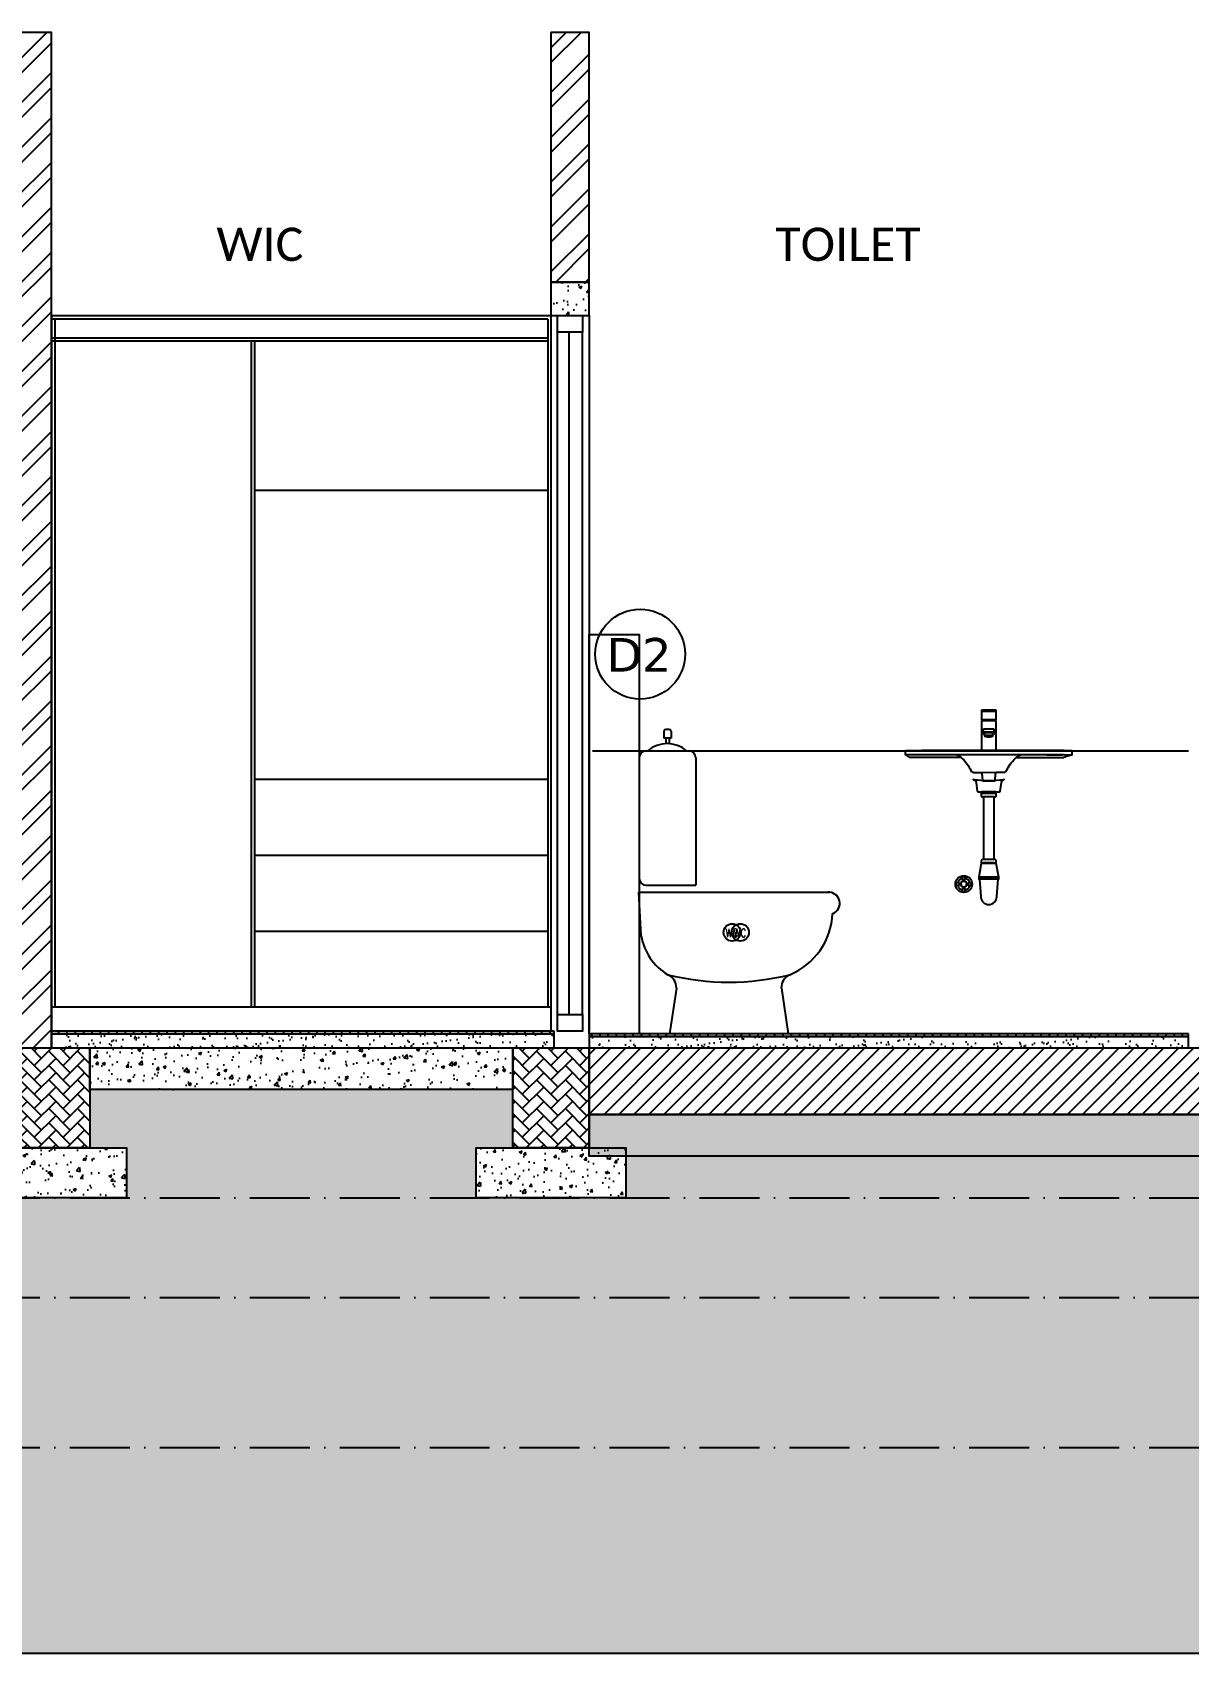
# Model space of a CAD drawing. Header units: millimetres. Extents: x -4760 to 87103, y -23275 to 20441.
# Drawn here: x 41462 to 44934, y -20565 to -15696 of the extents above; entities that cross this region are included whole.
import ezdxf
from ezdxf.enums import TextEntityAlignment as Align
from ezdxf.xclip import XClip

# ---------------------------------------------------------------- set-up
doc = ezdxf.new("R2010")
doc.units = ezdxf.units.MM
doc.header["$LTSCALE"] = 150
doc.header["$XCLIPFRAME"] = 0
doc.linetypes.add('ACAD_ISO10W100', pattern=[18, 12, -3, 0, -3])
for name, color, linetype in [('ad-Door', 11, 'Continuous'), ('ad-Elevation 10', 8, 'Continuous'), ('ad-Furniture', 8, 'Continuous'), ('ad-Grid', 8, 'ACAD_ISO10W100'), ('ad-Slab', 3, 'Continuous'), ('ad-Text main', 7, 'Continuous'), ('ad-Text Main_Door&window Label', 7, 'Continuous'), ('ad-Tile', 120, 'Continuous'), ('ad-Toilet fixtures', 8, 'Continuous'), ('ad-Wall', 240, 'Continuous'), ('ad-Wall hatch', 8, 'Continuous')]:
    doc.layers.add(name, color=color, linetype=linetype)
doc.styles.add('6 U T S R N_Typical Floor Plan$0$3BHK-E(NB)$0$grid_text', font='verdana.ttf', dxfattribs={"width": 0.9})
doc.styles.add('simplex-0.8', font='simplex.shx', dxfattribs={"width": 0.8})
doc.styles.get("Standard").update_dxf_attribs({"font": 'calibril.ttf'})

# ---------------------------------------------------------------- blocks, each defined once
blk = doc.blocks.new('zw$38DE')
at = {"layer": 'ad-Grid', "ltscale": 0.1}
for points in [[(-27431.1, 0), (0, 0)], [(-27431.1, -450), (0, -450)], [(-27431.1, -750), (-2459.8, -750), (-2319.6, -1093), (0, -1093)], [(-27431.1, -1200), (-2459.8, -1200), (-2319.6, -1543), (0, -1543)]]:
    blk.add_lwpolyline(points, dxfattribs=at)
blk = doc.blocks.new('A$C54d9373d')
at = {"layer": 'ad-Furniture'}
for p, q in [((0, 2150, 0), (0, 0)), ((1490.6, 2139.1, 0), (0, 2139.1, 0)), ((9.4, 2139.1, 0), (9.4, 73, 0)), ((1490.6, 2139.1, 0), (1490.6, 73, 0)), ((0, 2082.4, 0), (1490.6, 2082.4, 0)), ((0, 2073.2, 0), (1490.6, 2073.2, 0)), ((600, 2073.2), (600, 73)), ((609.4, 2073.2, 0), (609.4, 73, 0)), ((609.4, 1625.1), (1490.6, 1625.1, 0)), ((609.4, 757.2), (1490.6, 757.2, 0)), ((609.4, 529.1), (1490.6, 529.1, 0)), ((609.4, 301), (1490.6, 301, 0)), ((0, 73), (1500, 73, 0))]:
    blk.add_line(p, q, dxfattribs=at)
blk.add_lwpolyline([(0, 2150), (1500, 2150), (1500, 0), (0, 0)], dxfattribs=at)
blk = doc.blocks.new('6 U T S R N_Typical Floor Plan$0$ad_Window Tag')
blk.add_circle((0, 0), 150)
at = {"style": '6 U T S R N_Typical Floor Plan$0$3BHK-E(NB)$0$grid_text', "width": 0.9}
blk.add_attdef('D1', text='', height=125, dxfattribs=at).set_placement((0, 0), align=Align.MIDDLE_CENTER)
blk = doc.blocks.new('zw$3BC3')
at = {"color": 0, "linetype": 'ByBlock'}
for p, q in [((74.4, 909.2), (74.4, 887.9)), ((95.7, 887.9), (74.4, 887.9)), ((90.4, 914.5), (79.8, 914.5)), ((79.8, 887.9), (79.8, 872)), ((90.4, 887.9), (90.4, 872)), ((95.7, 909.2), (95.7, 887.9)), ((0, 829.4), (0, 467.9)), ((21.3, 850.7), (148.9, 850.7)), ((170.1, 829.4), (170.1, 446.6)), ((21.3, 446.6), (170.1, 446.6)), ((-1.3, 425.4), (572.7, 425.4)), ((5.9, 294.9), (-1.3, 425.4)), ((111.6, 137.5), (91.5, 0)), ((426.9, 137.5), (447.1, 0)), ((447.1, 0), (91.5, 0))]:
    blk.add_line(p, q, dxfattribs=at)
for centre in [(279.2, 304.9), (303.5, 304.9)]:
    blk.add_circle(centre, 25.9)
for centre, radius, start, end in [((79.8, 909.2), 5.32, 90, 180), ((90.4, 909.2), 5.32, 0, 90), ((21.3, 829.4), 21.3, 90, 180), ((84, 781.3), 90.7, 49.9506, 130.0494), ((148.9, 829.4), 21.3, 0, 90), ((21.3, 467.9), 21.3, 180, 270), ((569.5, 392.4), 33.1, 290.2455, 95.5776), ((371.8, 371), 209.3, 292.6928, 357.3552), ((172.9, 323.3), 169.4, 189.6558, 239.1256), ((69.8, 139.3), 41.9, 357.6043, 67.3072), ((269.3, 918.7), 763.1, 256.1025, 283.8975), ((468.7, 139.3), 41.9, 112.6928, 182.3957)]:
    blk.add_arc(centre, radius, start, end, dxfattribs=at)
at = {"char_height": 25, "attachment_point": 3, "style": 'simplex-0.8'}
for insert in [(297.6, 315.7, -0.1), (321.9, 315.7, -0.1)]:
    blk.add_mtext('WC', dxfattribs=dict(at, insert=insert))
blk = doc.blocks.new('zw$BA34')
for p, q in [((-401.5, 0), (-443.5, 0)), ((-443.5, 0), (-443.5, -30)), ((-401.5, -30), (-401.5, 0)), ((-443.5, -5.5), (-401.5, -5.5)), ((-443.5, -30), (-441.5, -30)), ((-443.5, -30), (-401.5, -30)), ((-441.5, -32), (-443.5, -32)), ((-443.5, -32), (-443.5, -121.6)), ((-401.5, -32), (-443.5, -32)), ((-441.5, -30), (-441.5, -32)), ((-403.5, -32), (-403.5, -30)), ((-403.5, -30), (-401.5, -30)), ((-401.5, -32), (-403.5, -32)), ((-401.5, -121.6), (-401.5, -32)), ((-438, -57.1), (-438, -74.1)), ((-407, -57.1), (-438, -57.1)), ((-438, -67.1), (-407, -67.1)), ((-438, -74.1), (-434.5, -74.1)), ((-434.5, -78.9), (-434.5, -71.1)), ((-431.5, -78.9), (-430.9, -80.3)), ((-414.1, -80.3), (-413.5, -78.9)), ((-410.5, -78.9), (-410.5, -71.1)), ((-410.5, -74.1), (-407, -74.1)), ((-407, -74.1), (-407, -57.1)), ((-672.6, -134.8), (-672.6, -123.5)), ((-672.6, -123.5), (-607.9, -123.5)), ((-649.5, -134.8), (-672.6, -134.8)), ((-672.6, -134.8), (-647.6, -143.5)), ((-649.5, -134.8), (-644.5, -134.8)), ((-505, -143.5), (-647.6, -143.5)), ((-597.1, -134.8), (-644.5, -134.8)), ((-339.9, -143.5), (-184.6, -143.5)), ((-172.5, -134.8), (-184.6, -143.5)), ((-422.5, -212.9), (-422.4, -212.9)), ((-443.4, -246), (-401.4, -246)), ((-443.4, -251.5), (-401.4, -251.5)), ((-438.4, -261.5), (-406.4, -261.5)), ((-438.4, -450), (-406.4, -450)), ((-438.4, -460), (-406.4, -460)), ((-438.4, -462), (-406.4, -462)), ((-452.4, -503), (-392.4, -503)), ((-450.4, -509), (-394.4, -509))]:
    blk.add_line(p, q)
for points in [[(767.5, -123.5), (-1022.5, -123.5)], [(-644.5, -134.8), (-518.3, -134.8), (-326.5, -134.8), (-172.5, -134.8), (-172.5, -123.5)], [(-356.1, -521.2), (-361.1, -521.2)], [(-356.2, -525.8), (-361.1, -525.8)], [(-349.7, -514.7), (-349.7, -509.9)], [(-349.7, -532.2), (-349.7, -537.1)], [(-345.2, -514.8), (-345.2, -509.9)], [(-345.2, -532.3), (-345.2, -537.1)], [(-338.7, -521.2), (-333.8, -521.2)], [(-338.7, -525.8), (-333.8, -525.8)]]:
    blk.add_lwpolyline(points)
blk.add_lwpolyline([(-172.6, -123.5), (-222.5, -123.5), (-222.5, -121.6), (-647.6, -121.6), (-647.6, -123.5)], close=True)
for points in [[(-326.5, -134.8, 0.073224), (-343.6, -146.8, 0.099505), (-368.9, -182.7, -0.220326), (-373.9, -187.2, -0.071091), (-377.8, -187.8), (-398.3, -187.8), (-446.8, -187.7), (-467.1, -187.7, -0.071131), (-470.9, -187.2, -0.220214), (-476, -182.7, 0.099492), (-501.2, -146.8, 0.073225), (-518.3, -134.8)], [(-398.3, -187.8, 0.389222), (-402, -191.1), (-403.6, -212, -0.388879), (-404.7, -212.9), (-440.2, -212.9, -0.388879), (-441.2, -212), (-443.1, -191.1, 0.388879), (-446.8, -187.7)], [(-364.9, -518.4, -0.256931), (-352.4, -506)], [(-352.5, -541, -0.25847), (-364.9, -528.5)], [(-342.7, -506, -0.263132), (-329.9, -518.6)], [(-330, -528.6, -0.257084), (-342.4, -541)]]:
    blk.add_lwpolyline(points, format="xyb")
for points in [[(-409, -212.9), (-389, -211.5), (-383.9, -211.1), (-375.8, -209.8), (-379.7, -211.3), (-381.6, -212.9), (-383.3, -215.5), (-384.2, -218.3), (-387.8, -244.3), (-388.2, -245.1), (-388.7, -245.6), (-389.4, -245.9), (-389.8, -246), (-401.4, -246), (-401.4, -251.5), (-399.9, -251.5), (-399.9, -257.5, -0.414214), (-403.9, -261.5), (-406.4, -261.5), (-406.4, -450), (-403.9, -450, -0.414214), (-399.9, -454), (-399.9, -460), (-406.4, -460), (-406.4, -462), (-399.9, -462), (-392.4, -503), (-392.4, -509), (-394.4, -509), (-398.4, -561, -0.414214), (-422.4, -585, -0.414214), (-446.4, -561), (-450.4, -509), (-452.4, -509), (-452.4, -503), (-444.9, -462), (-438.4, -462), (-438.4, -460), (-444.9, -460), (-444.9, -454, -0.414214), (-440.9, -450), (-438.4, -450), (-438.4, -261.5), (-440.9, -261.5, -0.414214), (-444.9, -257.5), (-444.9, -251.5), (-443.4, -251.5), (-443.4, -246), (-455.1, -246), (-455.5, -245.9), (-456.2, -245.6), (-456.7, -245.1), (-457.1, -244.3), (-460.7, -218.3), (-461.5, -215.5), (-463.3, -212.9), (-465.2, -211.3), (-469.1, -209.8), (-460.9, -211.1), (-455.8, -211.5), (-435.8, -212.9), (-422.5, -212.9), (-422.4, -212.9)], [(-347.4, -498.5, 1), (-347.4, -548.5, 1)], [(-365.6, -518.4, 1), (-365.6, -528.6, 1)], [(-347.4, -514.4, 1), (-347.4, -532.6, 1)], [(-347.4, -500.2, 1), (-347.4, -510.4, 1)], [(-329.3, -518.4, 1), (-329.3, -528.6, 1)], [(-347.4, -536.6, 1), (-347.4, -546.8, 1)]]:
    blk.add_lwpolyline(points, format="xyb", close=True)
for centre, radius in [((-365.6, -523.5), 5.08), ((-347.4, -523.5), 9.09), ((-347.4, -505.3), 5.08), ((-347.4, -541.7), 5.08)]:
    blk.add_circle(centre, radius)
for centre, major_axis, start_param, end_param in [((-422.5, -78.9), (12, 0), 1.570796, 4.010736), ((-422.5, -71.1), (12, 0), 0, 3.141593), ((-422.5, -78.9), (8.99, 0), 0, 3.141593), ((-422.5, -80.3), (8.44, 0), 1.570796, 4.712389), ((-422.5, -78.9), (12, 0), 5.414042, 7.853982), ((-422.5, -80.3), (8.44, 0), 4.712389, 7.853982)]:
    blk.add_ellipse(centre, major_axis=major_axis, ratio=0.25, start_param=start_param, end_param=end_param)
blk = doc.blocks.new('A$Cb14bb14e')
at = {"layer": 'ad-Elevation 10'}
h = blk.add_hatch(dxfattribs=at)
h.set_pattern_fill('AR-SAND', color=256)
h.set_pattern_definition([(37.5, (-11158.73, -6809.993), (-1.60003, 48.94132), [0, -38.608, 0, -43.18, 0, -41.275]), (7.5, (-11158.73, -6809.99), (44.95233, 71.6825), [0, -20.828, 0, -34.798, 0, -13.335]), (327.5, (-11189.97, -6809.993), (79.09924, 0.14372), [0, -12.7, 0, -45.72, 0, -59.69]), (317.5, (-11189.97, -6809.99), (76.35565, 22.29293), [0, -6.35, 0, -29.972, 0, -34.29])])
h.paths.add_polyline_path([(-3120, 42), (-4630, 42), (-4630, 0), (-3120, 0)])
h = blk.add_hatch(dxfattribs=at)
h.set_pattern_fill('AR-SAND', color=256)
h.set_pattern_definition([(37.5, (-12808.73, -6809.993), (-1.60003, 48.94132), [0, -38.608, 0, -43.18, 0, -41.275]), (7.5, (-12808.73, -6809.99), (44.95233, 71.6825), [0, -20.828, 0, -34.798, 0, -13.335]), (327.5, (-12839.97, -6809.993), (79.09924, 0.14372), [0, -12.7, 0, -45.72, 0, -59.69]), (317.5, (-12839.97, -6809.99), (76.35565, 22.29293), [0, -6.35, 0, -29.972, 0, -34.29])])
h.paths.add_polyline_path([(-1215, 34), (-3015, 34), (-3015, 0), (-1215, 0)])
at = {"layer": 'ad-Tile'}
h = blk.add_hatch(dxfattribs=at)
h.set_pattern_fill('_USER', color=256, scale=25, angle=90, pattern_type=0)
h.set_pattern_definition([(90, (-11158.73, -6809.993), (-25, 2e-15), [])])
h.paths.add_polyline_path([(-3120, 50), (-4630, 50), (-4630, 42), (-3120, 42)])
h = blk.add_hatch(dxfattribs=at)
h.set_pattern_fill('_USER', color=256, scale=25, angle=90, pattern_type=0)
h.set_pattern_definition([(90, (-12808.73, -6817.993), (-25, 2e-15), [])])
h.paths.add_polyline_path([(-1215, 42), (-3015, 42), (-3015, 34), (-1215, 34)])
at = {"layer": 'ad-Wall hatch', "transparency": 33554687}
h = blk.add_hatch(dxfattribs=at)
h.set_pattern_fill('ANSI32', color=256, scale=10)
h.set_pattern_definition([(45, (-7860.845, -4e-10), (-67.352, 67.352), []), (45, (-7815.94, -4e-10), (-67.352, 67.352), [])])
h.paths.add_polyline_path([(-4745, 3050), (-4745, 0), (-4630, 0), (-4630, 3050)])
h = blk.add_hatch(dxfattribs=at)
h.set_pattern_fill('ANSI32', color=256, scale=10)
h.set_pattern_definition([(45, (5014.155, -4e-12), (-67.3519, 67.3519), []), (45, (5059.06, -4e-12), (-67.3519, 67.3519), [])])
h.paths.add_polyline_path([(-3130, 3050), (-3130, 2300), (-3015, 2300), (-3015, 3050)])
h = blk.add_hatch(dxfattribs=at)
h.set_pattern_fill('AR-CONC', color=256, scale=0.5)
h.set_pattern_definition([(50, (5014.155, 2200), (91.09233, -7.96954), [9.525, -104.775]), (355, (5014.155, 2200), (-17.6217, 95.5284), [7.62, -83.8203]), (100.4514, (5021.75, 2199.34), (73.4706, 87.5589), [8.095, -89.0451]), (46.1842, (5014.16, 2225.4), (135.5395, -21.0212), [14.2875, -157.1625]), (96.6356, (5025.45, 2223.65), (118.702, 123.713), [12.1425, -133.5678]), (351.1842, (5014.16, 2225.4), (118.702, 123.713), [11.43, -125.7299]), (21, (5026.855, 2219.05), (75.8072, -51.1326), [9.525, -104.775]), (326, (5026.855, 2219.05), (30.901, 92.094), [7.62, -83.82]), (71.4514, (5033.17, 2214.79), (106.7082, 40.9614), [8.095, -89.045]), (37.5, (5014.155, 2200), (1.5443, 42.27752), [0, -82.804, 0, -85.09, 0, -84.1375]), (7.5, (5014.155, 2200), (33.40983, 50.0903), [0, -48.514, 0, -80.899, 0, -32.0675]), (327.5, (4985.834, 2200), (67.7953, -2.86437), [0, -31.75, 0, -99.06, 0, -131.445]), (317.5, (4973.134, 2200), (74.0646, 12.71325), [0, -41.275, 0, -65.786, 0, -93.345])])
h.paths.add_polyline_path([(-3015, 2300), (-3130, 2300), (-3130, 2200), (-3015, 2200)])
at = {"layer": 'ad-Door'}
for points in [[(-3035, 2200), (-3035, 2150), (-3110, 2150), (-3110, 2200)], [(-3035, 100), (-3035, 50), (-3110, 50), (-3110, 100)]]:
    blk.add_lwpolyline(points, close=True, dxfattribs=at)
for points in [[(-3110, 100), (-3110, 2150)], [(-3075.2, 100), (-3075.2, 2150)], [(-3035, 100), (-3035, 2150)]]:
    blk.add_lwpolyline(points, dxfattribs=at)
at = {"layer": 'ad-Elevation 10', "ltscale": 5}
for points in [[(-3130, 2200), (-3130, 50)], [(-3015, 2200), (-3015, 50)]]:
    blk.add_lwpolyline(points, dxfattribs=at)
at = {"layer": 'ad-Elevation 10', "elevation": 0}
for points in [[(-3015, 1242), (-2865, 1242), (-2865, 42), (-3015, 42)], [(-1215, 34), (-3015, 34), (-3015, 0), (-1215, 0)]]:
    blk.add_lwpolyline(points, close=True, dxfattribs=at)
at = {"layer": 'ad-Elevation 10'}
blk.add_lwpolyline([(-3120, 42), (-4630, 42), (-4630, 0), (-3120, 0)], close=True, dxfattribs=at)
at = {"layer": 'ad-Slab'}
blk.add_lwpolyline([(-3015, 2300), (-3130, 2300), (-3130, 2200), (-3015, 2200)], close=True, dxfattribs=at)
at = {"layer": 'ad-Tile'}
blk.add_lwpolyline([(-3120, 50), (-4630, 50), (-4630, 42), (-3120, 42)], close=True, dxfattribs=at)
at = {"layer": 'ad-Tile', "elevation": 0}
blk.add_lwpolyline([(-1215, 42), (-3015, 42), (-3015, 34), (-1215, 34)], close=True, dxfattribs=at)
at = {"layer": 'ad-Wall'}
for points in [[(-4745, 3050), (-4745, 0), (-4630, 0), (-4630, 3050)], [(-3130, 3050), (-3130, 2300), (-3015, 2300), (-3015, 3050)]]:
    blk.add_lwpolyline(points, close=True, dxfattribs=at)
at = {"layer": 'ad-Elevation 10'}
blk.add_blockref('A$C54d9373d', (-4630, 50), dxfattribs=at)
at = {"layer": 'ad-Text Main_Door&window Label'}
ref = blk.add_blockref('6 U T S R N_Typical Floor Plan$0$ad_Window Tag', (-2862.2, 1182.7), dxfattribs=dict(at, xscale=0.9, yscale=0.9, zscale=0.9))
ref.add_attrib('D1', 'D2', dxfattribs={"height": 101.25, "rotation": 360, "style": '6 U T S R N_Typical Floor Plan$0$3BHK-E(NB)$0$grid_text'}).set_placement((-2865.8, 1180.6), align=Align.MIDDLE_CENTER)
at = {"layer": 'ad-Toilet fixtures', "xscale": -1}
blk.add_blockref('zw$BA34', (-2237.5, 1015.5), dxfattribs=at)
at = {"layer": 'ad-Toilet fixtures'}
blk.add_blockref('zw$3BC3', (-2865, 42, 0), dxfattribs=at)
at = {"layer": 'ad-Text main', "char_height": 100, "attachment_point": 5, "bg_fill": 2}
for s, insert, width in [('WIC', (-4004.4, 2413.1), 363.431), ('TOILET', (-2238, 2413.1), 531.957)]:
    blk.add_mtext(s, dxfattribs=dict(at, insert=insert, width=width))
blk = doc.blocks.new('A$Ccf68a1fe')
at = {"layer": 'ad-Wall hatch', "transparency": 33554687}
h = blk.add_hatch(dxfattribs=at)
h.set_pattern_fill('AR-HBONE', color=256, scale=0.3)
h.set_pattern_definition([(45, (-7e-12, -350), (1e-14, 43.1052), [91.44, -30.48]), (135, (21.553, -328.447), (2e-14, 43.1052), [91.44, -30.48])])
h.paths.add_polyline_path([(0, 0), (230, 0), (230, -300), (0, -300)])
at = {"layer": 'ad-Slab'}
blk.add_lwpolyline([(0, 0), (230, 0), (230, -300), (0, -300), (0, 0)], dxfattribs=at)
blk = doc.blocks.new('A$C46166ea8')
at = {"layer": 'ad-Wall hatch', "transparency": 33554687}
h = blk.add_hatch(dxfattribs=at)
h.set_pattern_fill('AR-CONC', color=256, scale=0.5)
h.set_pattern_definition([(50, (-110, -450), (91.092, -7.97), [9.525, -104.775]), (355, (-110, -450), (-17.622, 95.528), [7.62, -83.82]), (100.451, (-102.41, -450.66), (73.47, 87.559), [8.095, -89.045]), (46.184, (-110, -424.6), (135.54, -21.02), [14.287, -157.162]), (96.636, (-98.7, -426.35), (118.702, 123.713), [12.143, -133.568]), (351.184, (-110, -424.6), (118.7, 123.713), [11.43, -125.73]), (21, (-97.3, -430.95), (75.807, -51.133), [9.525, -104.775]), (326, (-97.3, -430.95), (30.901, 92.094), [7.62, -83.82]), (71.451, (-90.98, -435.21), (106.708, 40.961), [8.095, -89.045]), (37.5, (-110, -450), (1.5443, 42.2775), [0, -82.804, 0, -85.09, 0, -84.1375]), (7.5, (-110, -450), (33.41, 50.0903), [0, -48.514, 0, -80.899, 0, -32.0675]), (327.5, (-138.32, -450), (67.7953, -2.8644), [0, -31.75, 0, -99.06, 0, -131.445]), (317.5, (-151.02, -450), (74.0646, 12.713), [0, -41.275, 0, -65.786, 0, -93.345])])
h.paths.add_polyline_path([(-110, -300), (340, -300), (340, -450), (-110, -450)])
at = {"layer": 'ad-Slab'}
blk.add_lwpolyline([(-110, -300), (340, -300), (340, -450), (-110, -450)], close=True, dxfattribs=at)
blk.add_blockref('A$Ccf68a1fe', (0, 0), dxfattribs=at)
blk = doc.blocks.new('A$C71721dc8')
at = {"layer": 'ad-Elevation 10', "transparency": 33554559}
h = blk.add_hatch(dxfattribs=at)
h.set_pattern_fill('EARTH', color=256, scale=25, angle=45)
h.set_pattern_definition([(45, (-65966.8, 18746.05), (9e-14, 224.5064), [158.75, -158.75]), (45, (-66008.9, 18788.14), (9e-14, 224.5064), [158.75, -158.75]), (45, (-66050.99, 18830.24), (9e-14, 224.5064), [158.75, -158.75]), (135, (-66050.99, 18858.3), (-224.5064, 9e-14), [158.75, -158.75]), (135, (-66008.9, 18900.4), (-224.5064, 9e-14), [158.75, -158.75]), (135, (-65966.8, 18942.49), (-224.5064, 9e-14), [158.75, -158.75])])
edge = h.paths.add_edge_path()
edge.add_line((14620, -350), (14620, -125))
edge.add_line((14620, -125), (13620, -125))
edge.add_line((13620, -125), (13620, -300))
edge.add_line((13620, -300), (13730, -300))
edge.add_line((13730, -300), (13730, -450))
edge.add_line((13730, -450), (13280, -450))
edge.add_line((13280, -450), (13280, -325))
edge.add_line((13280, -325), (10715, -325))
edge.add_line((10715, -325), (10715, -450))
edge.add_line((10715, -450), (10265, -450))
edge.add_line((10265, -450), (10265, -300))
edge.add_line((10265, -300), (10375, -300))
edge.add_line((10375, -300), (10375, -125))
edge.add_line((10375, -125), (9105, -125))
edge.add_line((9105, -125), (9105, -300))
edge.add_line((9105, -300), (9215, -300))
edge.add_line((9215, -300), (9215, -450))
edge.add_line((9215, -450), (8765, -450))
edge.add_line((8765, -450), (8765, -300))
edge.add_line((8765, -300), (8875, -300))
edge.add_line((8875, -300), (8875, -125))
edge.add_line((8875, -125), (8090, -125))
edge.add_line((8090, -125), (8090, -425))
edge.add_line((8090, -425), (5760, -425))
edge.add_line((5760, -425), (5760, -125))
edge.add_line((5760, -125), (4975, -125))
edge.add_line((4975, -125), (4975, -350))
edge.add_line((4975, -350), (5085, -350))
edge.add_line((5085, -350), (5085, -500))
edge.add_line((5085, -500), (4635, -500))
edge.add_line((4635, -500), (4635, -350))
edge.add_line((4635, -350), (4745, -350))
edge.add_line((4745, -350), (4745, -125))
edge.add_line((4745, -125), (3235, -125))
edge.add_line((3235, -125), (3235, -300))
edge.add_line((3235, -300), (3345, -300))
edge.add_line((3345, -300), (3345, -450))
edge.add_line((3345, -450), (2895, -450))
edge.add_line((2895, -450), (2895, -325))
edge.add_line((2895, -325), (236.2, -325))
edge.add_line((236.2, -325), (380, -900))
edge.add_line((380, -900), (455, -900))
edge.add_line((455, -900), (455, -1050))
edge.add_line((455, -1050), (-75, -1050))
edge.add_line((-75, -1050), (-75, -900))
edge.add_line((-75, -900), (0, -900))
edge.add_line((0, -900), (0, -750))
edge.add_line((0, -750), (-1070.5, -750))
edge.add_ellipse((-0.1, -503.2), major_axis=(1098.5, 0), ratio=1, start_angle=192.9831, end_angle=229.3833)
edge.add_ellipse((714.1, 501.2), major_axis=(2328.5, 0), ratio=1, start_angle=232.1325, end_angle=264.6824)
edge.add_line((498.3, -1817.3), (17061.5, -1817.3))
edge.add_ellipse((17128.4, 871.1), major_axis=(2689.2, 0), ratio=1, start_angle=268.5738, end_angle=293.3617)
edge.add_ellipse((17803.9, -772.1), major_axis=(913.5, 0), ratio=1, start_angle=295.3385, end_angle=332.067)
edge.add_line((18610.9, -1200), (17860, -1200))
edge.add_line((17860, -1200), (17860, -1050))
edge.add_line((17860, -1050), (17560, -1050))
edge.add_line((17560, -1050), (17560, -900))
edge.add_line((17560, -900), (17260, -900))
edge.add_line((17260, -900), (17260, -750))
edge.add_line((17260, -750), (14850, -750))
edge.add_line((14850, -750), (14850, -950))
edge.add_line((14850, -950), (14925, -950))
edge.add_line((14925, -950), (14925, -1100))
edge.add_line((14925, -1100), (14395, -1100))
edge.add_line((14395, -1100), (14395, -950))
edge.add_line((14395, -950), (14470, -950))
edge.add_line((14470, -950), (14620, -350))
at = {"layer": 'ad-Wall hatch', "transparency": 33554687}
h = blk.add_hatch(dxfattribs=at)
h.set_pattern_fill('AR-CONC', color=256, scale=0.5)
h.set_pattern_definition([(50, (-25409.51, 18746.046), (91.09233, -7.96954), [9.525, -104.775]), (355, (-25409.51, 18746.05), (-17.6217, 95.52842), [7.62, -83.8203]), (100.45144, (-25401.92, 18745.38), (73.47062, 87.55888), [8.095, -89.04512]), (46.1842, (-25409.51, 18771.45), (135.53952, -21.02116), [14.2875, -157.1625]), (96.63556, (-25398.22, 18769.7), (118.70207, 123.71306), [12.1425, -133.5678]), (351.18415, (-25409.51, 18771.45), (118.70207, 123.71306), [11.43, -125.72987]), (21, (-25396.81, 18765.096), (75.8072, -51.1326), [9.525, -104.775]), (326, (-25396.81, 18765.1), (30.90101, 92.09398), [7.62, -83.82]), (71.45144, (-25390.49, 18760.835), (106.70821, 40.96138), [8.095, -89.04497]), (37.5, (-25409.51, 18746.046), (1.544302, 42.27752), [0, -82.804, 0, -85.09, 0, -84.1375]), (7.5, (-25409.51, 18746.046), (33.40983, 50.090287), [0, -48.514, 0, -80.899, 0, -32.0675]), (327.5, (-25437.832, 18746.046), (67.795298, -2.864372), [0, -31.75, 0, -99.06, 0, -131.445]), (317.5, (-25450.53, 18746.046), (74.06459, 12.713246), [0, -41.275, 0, -65.786, 0, -93.345])])
h.paths.add_polyline_path([(9105, 0), (10375, 0), (10375, -125), (9105, -125)])
h = blk.add_hatch(dxfattribs=at)
h.set_pattern_fill('ANSI31', color=256, scale=10)
h.set_pattern_definition([(45, (-23794.51, 18746.046), (-22.45064, 22.45064), [])])
h.paths.add_polyline_path([(10605, 0), (13390, 0), (13390, -200), (10605, -200)])
h = blk.add_hatch(dxfattribs=at)
h.set_pattern_fill('AR-CONC', color=256, scale=0.5)
h.set_pattern_definition([(50, (-25182.01, 18546.046), (91.09233, -7.96954), [9.525, -104.775]), (355, (-25182.01, 18546.05), (-17.62171, 95.52842), [7.62, -83.8203]), (100.45144, (-25174.42, 18545.38), (73.47062, 87.55888), [8.095, -89.04512]), (46.1842, (-25182.01, 18571.45), (135.53952, -21.02116), [14.2875, -157.1625]), (96.63556, (-25170.72, 18569.7), (118.70207, 123.71306), [12.1425, -133.5678]), (351.18415, (-25182.01, 18571.45), (118.70207, 123.71306), [11.43, -125.72987]), (21, (-25169.31, 18565.096), (75.8072, -51.1326), [9.525, -104.775]), (326, (-25169.31, 18565.1), (30.90101, 92.09398), [7.62, -83.82]), (71.45144, (-25162.99, 18560.835), (106.70821, 40.96138), [8.095, -89.04497]), (37.5, (-25182.01, 18546.046), (1.544302, 42.27752), [0, -82.804, 0, -85.09, 0, -84.1375]), (7.5, (-25182.01, 18546.046), (33.40983, 50.090287), [0, -48.514, 0, -80.899, 0, -32.0675]), (327.5, (-25210.332, 18546.046), (67.795298, -2.864372), [0, -31.75, 0, -99.06, 0, -131.445]), (317.5, (-25223.03, 18546.046), (74.06459, 12.713246), [0, -41.275, 0, -65.786, 0, -93.345])])
h.paths.add_polyline_path([(10605, -200), (13390, -200), (13390, -325), (10605, -325)])
at = {"layer": 'ad-Elevation 10'}
blk.add_lwpolyline([(10605, 0), (13390, 0), (13390, -200), (10605, -200)], close=True, dxfattribs=at)
blk.add_lwpolyline([(13280, -325), (10715, -325), (10715, -450), (10265, -450), (10265, -300), (10375, -300), (10375, -125), (9105, -125), (9105, -300), (9215, -300), (9215, -450), (8765, -450), (8765, -300), (8875, -300), (8875, -125), (8090, -125), (8090, -425), (5760, -425), (5760, -125), (4975, -125), (4975, -350), (5085, -350), (5085, -500), (4635, -500)], dxfattribs=at)
blk.add_lwpolyline([(498.3, -1817.3), (17061.5, -1817.3, 0.108581)], format="xyb", dxfattribs=at)
at = {"layer": 'ad-Slab'}
for points in [[(9105, 0), (10375, 0), (10375, -125), (9105, -125)], [(10605, -200), (13390, -200), (13390, -325), (10605, -325)]]:
    blk.add_lwpolyline(points, close=True, dxfattribs=at)
for p in [(8875, 0), (10375, 0)]:
    blk.add_blockref('A$C46166ea8', p)

msp = doc.modelspace()

# ---------------------------------------------------------------- block references
ref = msp.add_blockref('zw$38DE', (55089, -18746))
XClip(ref).set_block_clipping_path([(-25399.0034354958, -2140.6281090206), (349.01197073, 5188.3683916222)])

# ---------------------------------------------------------------- next in the draw order: block references
msp.add_blockref('A$Cb14bb14e', (46149, -18746))

# ---------------------------------------------------------------- next in the draw order: block references
msp.add_blockref('A$C71721dc8', (32529, -18746))

doc.saveas('drawing.dxf')
